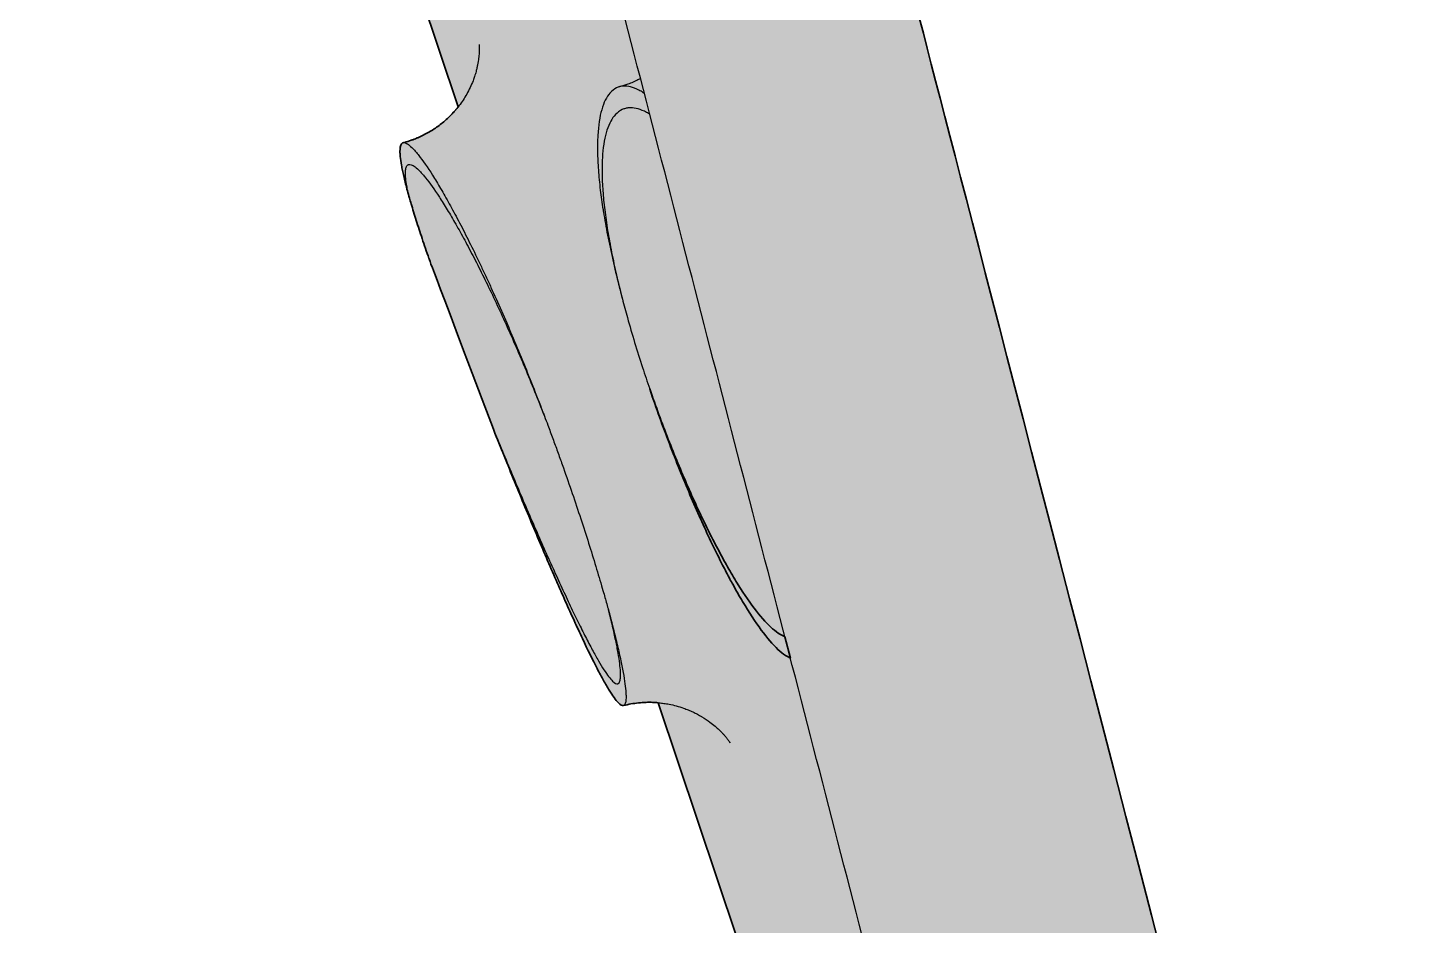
# Model space of a CAD drawing. Header units: millimetres. Extents: x 0 to 1874, y -1076 to 718.
# Drawn here: x 1072.6 to 1165.7, y 608.1 to 667.9 of the extents above; entities that cross this region are included whole.
import ezdxf

# ---------------------------------------------------------------- set-up
doc = ezdxf.new("R2010")
doc.units = ezdxf.units.MM
doc.layers.add('Blocks', color=7, linetype='Continuous')
doc.layers.add('Blocks$Fill', color=7, linetype='Continuous', true_color=0xffffff)
doc.layers.add('Blocks$Inner', color=7, linetype='Continuous', lineweight=25, true_color=0x007f00)
doc.layers.add('Blocks$Outline', color=7, linetype='Continuous', lineweight=35, true_color=0xff3f3f)

# ---------------------------------------------------------------- blocks, each defined once
blk = doc.blocks.new('Balcony Lounge Chair Side')
at = {"layer": 'Blocks$Fill'}
h = blk.add_hatch(color=256, dxfattribs=at)
h.paths.add_polyline_path([(736.624, 9.219), (736.63, 9.219), (736.907, 6.759), (736.947, 6.241), (736.971, 5.758), (736.977, 5.529), (736.977, 5.309), (736.973, 5.096), (736.963, 4.892), (736.947, 4.695), (736.937, 4.599), (736.926, 4.505), (736.913, 4.413), (736.898, 4.323), (736.882, 4.234), (736.864, 4.147), (736.845, 4.062), (736.824, 3.978), (736.801, 3.897), (736.776, 3.816), (736.75, 3.738), (736.721, 3.661), (736.691, 3.585), (736.659, 3.511), (736.625, 3.439), (736.589, 3.368), (736.551, 3.298), (736.511, 3.23), (736.469, 3.163), (736.425, 3.098), (736.378, 3.034), (736.33, 2.971), (736.279, 2.909), (736.226, 2.849), (736.171, 2.79), (736.113, 2.732), (736.053, 2.676), (735.991, 2.62), (735.927, 2.566), (735.86, 2.513), (735.79, 2.46), (735.718, 2.409), (735.644, 2.359), (735.567, 2.31), (735.488, 2.262), (735.407, 2.215), (735.323, 2.169), (735.237, 2.124), (735.15, 2.08), (735.06, 2.037), (734.873, 1.953), (734.679, 1.873), (734.477, 1.796), (734.268, 1.723), (734.051, 1.652), (733.828, 1.585), (733.598, 1.52), (733.12, 1.399), (732.62, 1.288), (732.101, 1.185), (731.564, 1.089), (730.447, 0.917), (728.117, 0.615), (725.782, 0.343), (724.658, 0.24), (724.113, 0.202), (723.584, 0.176), (723.072, 0.163), (722.579, 0.165), (722.341, 0.172), (722.108, 0.183), (721.881, 0.199), (721.66, 0.22), (721.445, 0.245), (721.237, 0.276), (721.036, 0.312), (720.938, 0.332), (720.842, 0.353), (720.748, 0.376), (720.656, 0.401), (720.566, 0.427), (720.478, 0.454), (720.391, 0.483), (720.307, 0.513), (720.225, 0.546), (720.145, 0.579), (720.067, 0.615), (719.991, 0.652), (719.917, 0.69), (719.845, 0.731), (719.775, 0.773), (719.708, 0.817), (719.642, 0.862), (719.577, 0.91), (719.515, 0.959), (719.455, 1.01), (719.396, 1.063), (719.339, 1.117), (719.284, 1.174), (719.23, 1.232), (719.178, 1.292), (719.127, 1.354), (719.078, 1.418), (719.03, 1.484), (718.984, 1.552), (718.94, 1.622), (718.896, 1.694), (718.854, 1.768), (718.813, 1.844), (718.774, 1.922), (718.735, 2.001), (718.698, 2.084), (718.662, 2.168), (718.627, 2.254), (718.593, 2.342), (718.561, 2.433), (718.498, 2.62), (718.439, 2.816), (718.383, 3.021), (718.33, 3.235), (718.279, 3.458), (718.186, 3.933), (718.099, 4.445), (717.772, 6.899), (717.778, 6.9), (673.067, 370.332), (637.991, 367.255), (211.396, 329.831), (209.017, 329.623), (209.017, 329.623), (209.891, 319.667), (191.629, 318.065), (189.969, 317.919), (189.969, 317.919), (189.095, 327.875), (182.484, 327.295), (182.114, 322.857), (181.618, 318.427), (181.003, 314.013), (180.28, 309.625), (179.461, 305.267), (176.629, 292.347), (110.637, 6.241), (110.558, 6.239), (109.978, 3.832), (109.838, 3.331), (109.696, 2.869), (109.622, 2.653), (109.547, 2.445), (109.47, 2.247), (109.391, 2.058), (109.309, 1.878), (109.267, 1.792), (109.224, 1.708), (109.18, 1.626), (109.136, 1.546), (109.09, 1.468), (109.044, 1.392), (108.997, 1.319), (108.948, 1.248), (108.899, 1.179), (108.848, 1.112), (108.796, 1.047), (108.743, 0.984), (108.689, 0.924), (108.634, 0.865), (108.577, 0.809), (108.519, 0.754), (108.459, 0.702), (108.398, 0.651), (108.336, 0.603), (108.272, 0.557), (108.206, 0.512), (108.139, 0.47), (108.071, 0.429), (108, 0.391), (107.928, 0.354), (107.854, 0.32), (107.779, 0.287), (107.701, 0.256), (107.622, 0.227), (107.541, 0.2), (107.458, 0.175), (107.373, 0.151), (107.286, 0.13), (107.197, 0.11), (107.106, 0.092), (107.014, 0.076), (106.919, 0.061), (106.823, 0.048), (106.726, 0.037), (106.626, 0.027), (106.423, 0.012), (106.213, 0.003), (105.997, 0), (105.831, 0.001), (105.662, 0.006), (105.314, 0.023), (104.956, 0.052), (104.586, 0.091), (104.206, 0.139), (103.818, 0.196), (103.017, 0.332), (101.343, 0.674), (97.329, 1.608), (96.237, 1.896), (95.713, 2.047), (95.207, 2.203), (94.721, 2.366), (94.259, 2.536), (94.037, 2.625), (93.822, 2.715), (93.614, 2.807), (93.413, 2.902), (93.22, 3), (93.035, 3.1), (92.859, 3.202), (92.774, 3.255), (92.691, 3.308), (92.61, 3.361), (92.532, 3.416), (92.456, 3.471), (92.383, 3.527), (92.311, 3.584), (92.243, 3.641), (92.176, 3.699), (92.113, 3.759), (92.051, 3.818), (91.993, 3.879), (91.937, 3.941), (91.883, 4.003), (91.832, 4.067), (91.783, 4.131), (91.737, 4.197), (91.693, 4.263), (91.651, 4.331), (91.612, 4.399), (91.574, 4.469), (91.54, 4.54), (91.507, 4.612), (91.476, 4.685), (91.448, 4.759), (91.422, 4.835), (91.397, 4.912), (91.375, 4.99), (91.355, 5.07), (91.337, 5.151), (91.321, 5.233), (91.306, 5.317), (91.294, 5.402), (91.284, 5.489), (91.275, 5.577), (91.268, 5.667), (91.263, 5.758), (91.26, 5.851), (91.258, 5.946), (91.258, 6.042), (91.263, 6.24), (91.275, 6.444), (91.292, 6.656), (91.316, 6.875), (91.345, 7.102), (91.419, 7.58), (91.512, 8.091), (92.045, 10.509), (158.115, 296.617), (160.724, 308.458), (161.784, 314.166), (162.238, 316.995), (162.64, 319.815), (162.985, 322.627), (163.273, 325.433), (163.503, 328.232), (163.674, 331.023), (163.786, 333.804), (163.839, 336.572), (163.835, 339.324), (163.773, 342.055), (163.657, 344.763), (163.487, 347.442), (163.267, 350.091), (162.999, 352.705), (162.629, 355.71), (162.201, 358.663), (161.502, 362.795), (160.542, 367.632), (159.471, 372.379), (157.074, 381.92), (127.1, 497.802), (121.661, 514.021), (121.485, 513.978), (121.484, 513.977), (121.483, 513.977), (121.482, 513.977), (121.481, 513.977), (121.48, 513.977), (121.479, 513.977), (121.478, 513.977), (121.477, 513.977), (121.476, 513.977), (121.475, 513.977), (121.474, 513.977), (121.473, 513.977), (121.472, 513.977), (121.47, 513.977), (121.469, 513.977), (121.468, 513.978), (121.467, 513.978), (121.466, 513.978), (121.464, 513.978), (121.463, 513.979), (121.462, 513.979), (121.461, 513.98), (121.46, 513.98), (121.458, 513.981), (121.457, 513.981), (121.456, 513.982), (121.453, 513.983), (121.45, 513.984), (121.448, 513.986), (121.445, 513.987), (121.442, 513.989), (121.439, 513.991), (121.436, 513.993), (121.433, 513.995), (121.43, 513.997), (121.427, 513.999), (121.424, 514.002), (121.418, 514.007), (121.411, 514.013), (121.405, 514.019), (121.398, 514.026), (121.39, 514.034), (121.382, 514.043), (121.373, 514.053), (121.365, 514.063), (121.347, 514.085), (121.328, 514.11), (121.308, 514.138), (121.287, 514.167), (121.243, 514.235), (121.195, 514.312), (121.143, 514.398), (121.03, 514.601), (120.903, 514.841), (120.762, 515.12), (120.437, 515.792), (119.161, 518.638), (113.429, 532.552), (109.361, 542.79), (108.104, 546.251), (107.788, 547.195), (107.534, 548.01), (107.34, 548.695), (107.292, 548.882), (106.906, 550.383), (106.849, 550.64), (106.824, 550.767), (106.803, 550.883), (106.786, 550.99), (106.774, 551.087), (106.769, 551.135), (106.766, 551.181), (106.763, 551.225), (106.763, 551.264), (106.763, 551.283), (106.763, 551.302), (106.764, 551.319), (106.765, 551.336), (106.766, 551.352), (106.768, 551.368), (106.77, 551.382), (106.772, 551.396), (106.774, 551.406), (106.777, 551.416), (106.778, 551.421), (106.779, 551.426), (106.781, 551.431), (106.782, 551.435), (106.784, 551.439), (106.785, 551.444), (106.787, 551.448), (106.788, 551.452), (106.79, 551.455), (106.792, 551.459), (106.794, 551.463), (106.796, 551.466), (106.798, 551.469), (106.799, 551.472), (106.802, 551.475), (106.804, 551.478), (106.805, 551.48), (106.806, 551.481), (106.807, 551.482), (106.808, 551.484), (106.809, 551.485), (106.81, 551.486), (106.811, 551.487), (106.813, 551.489), (106.814, 551.49), (106.815, 551.491), (106.816, 551.492), (106.818, 551.493), (106.819, 551.494), (106.82, 551.495), (106.821, 551.496), (106.823, 551.497), (106.824, 551.498), (106.826, 551.499), (106.827, 551.5), (106.828, 551.5), (106.83, 551.501), (106.831, 551.502), (106.833, 551.503), (106.834, 551.503), (106.835, 551.504), (106.837, 551.505), (106.838, 551.505), (106.839, 551.505), (106.84, 551.506), (106.842, 551.506), (106.843, 551.507), (106.844, 551.507), (106.85, 551.508), (106.989, 551.546), (107.127, 551.586), (107.263, 551.629), (107.399, 551.675), (107.534, 551.724), (107.668, 551.776), (107.801, 551.83), (107.933, 551.887), (108.045, 551.939), (108.158, 551.992), (108.269, 552.048), (108.379, 552.105), (108.487, 552.164), (108.595, 552.226), (108.702, 552.289), (108.808, 552.354), (85.136, 622.949), (84.993, 622.96), (84.849, 622.968), (84.679, 622.973), (84.509, 622.974), (84.339, 622.971), (84.212, 622.965), (84.084, 622.958), (83.957, 622.948), (83.83, 622.936), (83.704, 622.921), (83.578, 622.905), (83.453, 622.886), (83.328, 622.864), (83.204, 622.841), (83.08, 622.815), (82.956, 622.787), (82.833, 622.756), (82.825, 622.754), (82.821, 622.753), (82.817, 622.752), (82.813, 622.752), (82.809, 622.751), (82.805, 622.75), (82.8, 622.75), (82.796, 622.75), (82.792, 622.75), (82.787, 622.75), (82.783, 622.75), (82.778, 622.75), (82.774, 622.751), (82.769, 622.751), (82.764, 622.752), (82.76, 622.753), (82.755, 622.754), (82.75, 622.755), (82.745, 622.756), (82.741, 622.758), (82.736, 622.759), (82.731, 622.761), (82.726, 622.762), (82.721, 622.764), (82.716, 622.766), (82.711, 622.768), (82.705, 622.771), (82.695, 622.776), (82.684, 622.781), (82.673, 622.787), (82.662, 622.793), (82.651, 622.8), (82.64, 622.808), (82.628, 622.816), (82.617, 622.824), (82.605, 622.833), (82.593, 622.843), (82.58, 622.853), (82.555, 622.874), (82.53, 622.898), (82.503, 622.924), (82.476, 622.951), (82.445, 622.985), (82.413, 623.021), (82.38, 623.059), (82.346, 623.1), (82.277, 623.189), (82.204, 623.288), (82.127, 623.396), (82.048, 623.515), (81.879, 623.78), (81.698, 624.084), (81.503, 624.427), (81.075, 625.227), (80.605, 626.161), (79.539, 628.416), (77.025, 634.176), (74.159, 641.171), (69.861, 652.547), (69.409, 653.877), (68.676, 656.194), (68.397, 657.183), (68.28, 657.633), (68.18, 658.049), (68.097, 658.429), (68.031, 658.775), (68.004, 658.935), (67.981, 659.087), (67.962, 659.229), (67.948, 659.363), (67.938, 659.488), (67.932, 659.605), (67.93, 659.66), (67.93, 659.712), (67.931, 659.763), (67.933, 659.811), (67.936, 659.859), (67.939, 659.891), (67.942, 659.922), (67.947, 659.952), (67.951, 659.98), (67.955, 659.998), (67.959, 660.016), (67.963, 660.033), (67.967, 660.05), (67.971, 660.066), (67.976, 660.082), (67.981, 660.097), (67.987, 660.111), (67.992, 660.124), (67.998, 660.138), (68.001, 660.144), (68.004, 660.15), (68.007, 660.156), (68.011, 660.162), (68.014, 660.168), (68.017, 660.173), (68.021, 660.179), (68.024, 660.184), (68.028, 660.189), (68.031, 660.194), (68.035, 660.199), (68.039, 660.204), (68.043, 660.209), (68.047, 660.213), (68.051, 660.217), (68.055, 660.222), (68.059, 660.226), (68.063, 660.23), (68.067, 660.233), (68.072, 660.237), (68.076, 660.24), (68.08, 660.244), (68.085, 660.247), (68.089, 660.25), (68.094, 660.253), (68.099, 660.255), (68.104, 660.258), (68.108, 660.26), (68.112, 660.262), (68.116, 660.264), (68.121, 660.266), (68.125, 660.267), (68.129, 660.269), (68.133, 660.27), (68.137, 660.271), (68.142, 660.272), (68.159, 660.277), (68.34, 660.327), (68.456, 660.362), (68.571, 660.399), (68.685, 660.437), (68.876, 660.507), (69.04, 660.572), (69.214, 660.647), (69.343, 660.706), (69.472, 660.768), (69.599, 660.833), (69.724, 660.9), (69.848, 660.97), (69.97, 661.042), (70.091, 661.116), (70.21, 661.193), (70.374, 661.305), (70.535, 661.422), (70.692, 661.543), (70.845, 661.669), (71.012, 661.814), (71.173, 661.964), (71.33, 662.119), (71.481, 662.279), (71.625, 662.441), (71.741, 662.58), (71.816, 662.674), (55.686, 710.78), (43.503, 707.628), (43.472, 707.749), (43.159, 708.959), (43.128, 709.08), (43.128, 709.08), (43.128, 709.08), (43.128, 709.08), (67.493, 715.382), (68.213, 715.568), (68.84, 715.731), (76.597, 717.736), (77.84, 718.057), (77.941, 718.083), (78.246, 718.156), (78.45, 718.2), (78.655, 718.241), (78.861, 718.277), (79.066, 718.31), (79.273, 718.339), (79.479, 718.364), (79.685, 718.385), (79.892, 718.403), (80.099, 718.417), (80.306, 718.427), (80.513, 718.434), (80.719, 718.436), (80.926, 718.436), (81.132, 718.431), (81.339, 718.423), (81.545, 718.411), (81.75, 718.395), (81.955, 718.376), (82.16, 718.353), (82.364, 718.326), (82.567, 718.296), (82.77, 718.262), (82.972, 718.225), (83.173, 718.183), (83.373, 718.139), (83.572, 718.091), (83.77, 718.039), (83.967, 717.984), (84.163, 717.925), (84.357, 717.863), (84.551, 717.798), (84.743, 717.729), (84.933, 717.657), (85.123, 717.582), (85.31, 717.503), (85.497, 717.421), (85.681, 717.336), (85.864, 717.248), (86.046, 717.156), (86.226, 717.061), (86.404, 716.963), (86.58, 716.862), (86.754, 716.758), (86.927, 716.651), (87.097, 716.541), (87.265, 716.428), (87.431, 716.312), (87.595, 716.194), (87.757, 716.072), (87.916, 715.948), (88.074, 715.821), (88.228, 715.691), (88.381, 715.559), (88.679, 715.287), (88.967, 715.005), (89.107, 714.86), (89.244, 714.713), (89.379, 714.563), (89.512, 714.411), (89.641, 714.257), (89.768, 714.1), (89.892, 713.942), (90.014, 713.781), (90.132, 713.618), (90.248, 713.453), (90.36, 713.287), (90.47, 713.118), (90.576, 712.947), (90.68, 712.775), (90.877, 712.426), (91.063, 712.07), (91.235, 711.708), (91.395, 711.34), (91.543, 710.967), (91.677, 710.589), (91.74, 710.395), (91.829, 710.096), (91.856, 709.999), (91.867, 709.951), (91.878, 709.905), (91.887, 709.859), (91.895, 709.815), (95.653, 695.283), (133.664, 548.375), (152.317, 550.011), (182.423, 552.654), (182.163, 555.637), (182.163, 555.638), (182.163, 555.638), (182.162, 555.639), (182.162, 555.639), (182.162, 555.64), (182.162, 555.64), (182.162, 555.64), (182.162, 555.64), (182.162, 555.64), (182.162, 555.641), (300.169, 566.007), (306.402, 566.554), (331.334, 568.739), (406.129, 575.294), (480.924, 581.85), (481.969, 581.926), (483.139, 581.976), (483.809, 581.987), (484.479, 581.986), (485.148, 581.972), (485.818, 581.946), (486.486, 581.908), (487.154, 581.857), (487.821, 581.793), (488.486, 581.718), (489.731, 581.543), (490.969, 581.324), (492.199, 581.063), (493.419, 580.759), (494.083, 580.574), (494.927, 580.319), (495.765, 580.044), (496.595, 579.749), (497.418, 579.433), (498.246, 579.092), (499.064, 578.73), (499.874, 578.349), (500.673, 577.947), (501.471, 577.522), (502.257, 577.076), (503.033, 576.611), (503.796, 576.127), (504.551, 575.621), (505.292, 575.096), (506.021, 574.552), (506.735, 573.991), (507.435, 573.411), (508.12, 572.815), (508.79, 572.201), (509.444, 571.57), (510.079, 570.926), (510.697, 570.267), (511.299, 569.592), (511.884, 568.902), (512.441, 568.21), (512.982, 567.504), (513.504, 566.786), (514.008, 566.055), (514.495, 565.312), (514.963, 564.557), (515.412, 563.791), (515.842, 563.013), (516.237, 562.255), (516.615, 561.488), (516.974, 560.713), (517.314, 559.929), (517.635, 559.138), (517.938, 558.339), (518.221, 557.533), (518.486, 556.72), (518.718, 555.947), (518.931, 555.175), (519.125, 554.406), (519.301, 553.64), (519.46, 552.87), (519.603, 552.087), (519.731, 551.275), (519.847, 550.41), (519.848, 550.409), (519.848, 550.408), (519.848, 550.407), (519.848, 550.406), (519.848, 550.405), (519.848, 550.404), (519.848, 550.403), (519.848, 550.402), (519.848, 550.402), (519.847, 550.401), (519.847, 550.4), (519.847, 550.399), (519.847, 550.398), (519.847, 550.397), (519.846, 550.396), (519.846, 550.395), (519.846, 550.394), (519.846, 550.393), (519.845, 550.392), (519.845, 550.391), (519.845, 550.39), (519.844, 550.39), (519.844, 550.389), (519.843, 550.388), (519.843, 550.387), (519.842, 550.386), (519.842, 550.385), (519.841, 550.384), (519.841, 550.383), (519.84, 550.383), (519.839, 550.382), (519.839, 550.381), (519.838, 550.38), (519.837, 550.379), (519.837, 550.378), (519.836, 550.377), (519.835, 550.377), (519.833, 550.375), (519.832, 550.373), (519.83, 550.372), (519.828, 550.37), (519.826, 550.368), (519.824, 550.367), (519.822, 550.365), (519.819, 550.364), (519.817, 550.362), (519.814, 550.361), (519.812, 550.359), (519.809, 550.358), (519.806, 550.356), (519.803, 550.355), (519.8, 550.353), (519.794, 550.35), (519.788, 550.348), (519.781, 550.345), (519.773, 550.343), (519.765, 550.34), (519.757, 550.338), (519.749, 550.336), (519.74, 550.334), (519.73, 550.332), (519.71, 550.328), (519.689, 550.324), (519.666, 550.322), (519.633, 550.318), (516.874, 550.007), (544.383, 394.721), (546.065, 385.212), (547.271, 378.37), (680.059, 390.019), (680.316, 390.038), (680.577, 390.049), (680.842, 390.053), (681.109, 390.05), (681.38, 390.04), (681.653, 390.023), (681.927, 389.999), (682.204, 389.969), (682.481, 389.932), (682.76, 389.888), (683.039, 389.838), (683.318, 389.782), (683.596, 389.719), (683.875, 389.651), (684.152, 389.576), (684.428, 389.496), (684.702, 389.41), (684.973, 389.318), (685.243, 389.221), (685.509, 389.119), (685.772, 389.011), (686.032, 388.898), (686.287, 388.78), (686.539, 388.657), (686.785, 388.529), (687.026, 388.396), (687.262, 388.259), (687.492, 388.117), (687.715, 387.971), (687.932, 387.82), (688.142, 387.666), (688.345, 387.507), (688.543, 387.343), (688.735, 387.176), (688.923, 387.006), (689.108, 386.831), (689.288, 386.652), (689.464, 386.47), (689.637, 386.284), (689.805, 386.094), (689.969, 385.9), (690.128, 385.703), (690.283, 385.502), (690.434, 385.298), (690.581, 385.091), (690.722, 384.88), (690.86, 384.667), (690.992, 384.45), (691.12, 384.23), (691.242, 384.007), (691.36, 383.782), (691.472, 383.554), (691.58, 383.324), (691.682, 383.092), (691.779, 382.857), (691.871, 382.621), (691.958, 382.383), (692.04, 382.142), (692.116, 381.9), (692.187, 381.657), (692.252, 381.412), (692.312, 381.165), (692.367, 380.917), (692.416, 380.668), (692.46, 380.418), (692.515, 380.041), (692.531, 379.916), (692.585, 379.474), (692.904, 376.877), (694.093, 367.213), (692.605, 367.03)], flags=0)
h.paths.add_polyline_path([(537.27, 377.504), (534.537, 392.976), (506.712, 550.04), (506.617, 550.543), (506.511, 551.044), (506.393, 551.543), (506.265, 552.039), (506.125, 552.532), (505.974, 553.021), (505.812, 553.507), (505.64, 553.99), (505.456, 554.468), (505.262, 554.943), (505.057, 555.413), (504.842, 555.878), (504.617, 556.339), (504.381, 556.794), (504.135, 557.244), (503.879, 557.688), (503.592, 558.159), (503.295, 558.623), (502.986, 559.079), (502.666, 559.528), (502.336, 559.97), (501.995, 560.403), (501.644, 560.828), (501.283, 561.245), (500.911, 561.653), (500.531, 562.052), (500.14, 562.442), (499.741, 562.822), (499.332, 563.193), (498.915, 563.554), (498.489, 563.905), (498.054, 564.246), (497.611, 564.575), (497.161, 564.895), (496.702, 565.203), (496.237, 565.5), (495.764, 565.786), (495.285, 566.061), (494.799, 566.324), (494.307, 566.575), (493.809, 566.815), (493.306, 567.043), (492.797, 567.259), (492.283, 567.463), (491.764, 567.654), (491.241, 567.833), (490.714, 567.999), (490.183, 568.153), (489.685, 568.284), (489.184, 568.404), (488.681, 568.514), (488.175, 568.611), (487.668, 568.698), (487.158, 568.773), (486.648, 568.837), (486.135, 568.889), (485.622, 568.93), (485.11, 568.96), (484.598, 568.978), (484.087, 568.985), (483.576, 568.981), (483.064, 568.965), (482.547, 568.937), (482.022, 568.896), (153.191, 540.05), (143.056, 539.16), (136.203, 538.559), (178.268, 375.504), (179.566, 369.503), (180.162, 366.4), (180.713, 363.225), (180.748, 363.011), (181.355, 359.003), (181.873, 354.891), (182.29, 350.683), (182.596, 346.39)], flags=0)
blk.add_hatch(color=256, dxfattribs=at).paths.add_polyline_path([(93.963, 625.911), (93.923, 625.929), (93.882, 625.95), (93.84, 625.971), (93.799, 625.994), (93.757, 626.018), (93.715, 626.044), (93.672, 626.071), (93.629, 626.099), (93.569, 626.14), (93.508, 626.184), (93.447, 626.231), (93.385, 626.28), (93.322, 626.332), (93.259, 626.386), (93.131, 626.502), (93, 626.628), (92.867, 626.764), (92.732, 626.91), (92.594, 627.066), (92.453, 627.232), (92.31, 627.408), (92.017, 627.791), (91.715, 628.213), (91.407, 628.669), (91.093, 629.161), (90.774, 629.686), (90.448, 630.245), (89.928, 631.186), (89.436, 632.126), (88.745, 633.522), (88.051, 635.014), (87.352, 636.603), (86.655, 638.278), (85.976, 640.001), (85.316, 641.768), (84.579, 643.866), (85.274, 641.929), (85.899, 640.298), (86.544, 638.709), (87.207, 637.164), (87.874, 635.699), (88.538, 634.325), (89.199, 633.039), (89.854, 631.854), (90.173, 631.309), (90.487, 630.796), (90.795, 630.313), (91.099, 629.862), (91.397, 629.443), (91.69, 629.056), (91.833, 628.876), (91.975, 628.705), (92.114, 628.544), (92.25, 628.392), (92.385, 628.25), (92.517, 628.117), (92.647, 627.993), (92.775, 627.878), (92.9, 627.773), (92.962, 627.723), (93.024, 627.676), (93.084, 627.632), (93.145, 627.59), (93.205, 627.55), (93.264, 627.512), (93.306, 627.487), (93.348, 627.463), (93.389, 627.44), (93.431, 627.418), (93.472, 627.397), (93.512, 627.378), (93.552, 627.36), (93.592, 627.343)], flags=0)
at = {"layer": 'Blocks$Inner'}
for points in [[(71.816, 662.674), (55.686, 710.78)], [(108.808, 552.354), (85.136, 622.949)]]:
    blk.add_lwpolyline(points, dxfattribs=at)
for points, degree in [([(122.861, 514.19), (96.924, 614.463), (70.987, 714.737)], 2), ([(72.901, 664.689), (72.87, 664.597), (72.837, 664.503), (72.8, 664.408)], 3), ([(82.365, 663.927), (82.205, 663.85), (82.058, 663.735), (81.927, 663.584)], 3), ([(82.592, 664.01), (82.59, 664.01), (82.588, 664.009), (82.586, 664.009)], 3), ([(82.74, 662.477), (82.58, 662.402), (82.432, 662.293), (82.298, 662.15)], 3), ([(82.962, 662.556), (82.886, 662.537), (82.812, 662.51), (82.74, 662.477)], 3), ([(68.142, 660.272), (68.13, 660.27), (68.12, 660.266), (68.108, 660.26)], 3), ([(68.108, 660.26), (68.119, 660.265), (68.13, 660.269), (68.142, 660.272)], 3), ([(68.224, 660.294), (68.196, 660.287), (68.169, 660.28), (68.142, 660.272)], 3), ([(68.485, 658.809), (68.495, 658.813), (68.506, 658.817), (68.517, 658.82)], 3), ([(82.629, 650.35), (82.693, 650.105), (82.756, 649.859)], 2), ([(81.821, 629.17), (81.958, 628.639), (82.096, 628.108)], 2), ([(82.45, 624.206), (82.46, 624.209), (82.47, 624.213), (82.48, 624.218)], 3), ([(82.855, 622.766), (82.846, 622.761), (82.836, 622.757), (82.825, 622.754)], 3)]:
    blk.add_open_spline(points, degree=degree, dxfattribs=at)
for points, knots in [([(91.895, 709.815), (93.148, 704.97), (94.401, 700.127), (96.906, 690.439), (98.159, 685.596), (101.916, 671.067), (104.421, 661.382), (133.664, 548.375)], [1, 1, 1, 1, 1.015, 1.015, 1.03000001, 1.03000001, 1.06000001, 1.06000001, 1.06000001, 1.06000001]), ([(73.213, 666.588), (73.214, 666.51), (73.214, 666.488), (73.213, 666.448), (73.213, 666.43), (73.212, 666.386), (73.211, 666.358), (73.209, 666.309), (73.208, 666.289), (73.204, 666.213), (73.2, 666.154), (73.192, 666.068), (73.19, 666.045), (73.185, 665.998), (73.183, 665.973), (73.177, 665.922), (73.174, 665.895), (73.17, 665.868)], [70.586285, 70.586285, 70.586285, 70.586285, 70.790846, 70.790846, 70.93953, 70.93953, 71.155764, 71.155764, 71.303945, 71.303945, 71.683712, 71.683712, 71.814834, 71.814834, 71.948922, 71.948922, 72.08653, 72.08653, 72.08653, 72.08653]), ([(73.201, 666.821), (73.205, 666.775), (73.207, 666.752), (73.21, 666.705), (73.211, 666.684), (73.212, 666.639), (73.213, 666.615), (73.213, 666.588)], [69.9519235, 69.9519235, 69.9519235, 69.9519235, 70.3641944, 70.3641944, 70.4826987, 70.4826987, 70.5862855, 70.5862855, 70.5862855, 70.5862855]), ([(73.17, 665.868), (73.164, 665.815), (73.156, 665.762), (73.142, 665.669), (73.136, 665.63), (73.117, 665.522), (73.103, 665.453), (73.08, 665.343), (73.072, 665.305), (73.054, 665.227), (73.044, 665.187), (73.023, 665.104), (73.012, 665.061), (72.986, 664.966), (72.971, 664.914), (72.938, 664.804), (72.92, 664.747), (72.901, 664.689)], [72.08653, 72.08653, 72.08653, 72.08653, 72.346915, 72.346915, 72.52939, 72.52939, 72.843117, 72.843117, 73.006852, 73.006852, 73.176082, 73.176082, 73.351684, 73.351684, 73.560492, 73.560492, 73.784179, 73.784179, 73.784179, 73.784179]), ([(83.986, 664.562), (83.922, 664.527), (83.857, 664.493), (83.746, 664.438), (83.699, 664.415), (83.592, 664.365), (83.53, 664.337), (83.356, 664.262), (83.241, 664.217), (83.123, 664.174), (82.948, 664.111), (82.77, 664.056), (82.592, 664.01)], [4.172469, 4.172469, 4.172469, 4.172469, 4.458663, 4.458663, 4.658525, 4.658525, 4.919743, 4.919743, 5.391903, 5.391903, 5.391903, 6.103849, 6.103849, 6.103849, 6.103849]), ([(72.8, 664.408), (72.742, 664.255), (72.676, 664.102), (72.535, 663.803), (72.46, 663.658), (72.227, 663.247), (72.055, 662.986), (71.862, 662.734)], [74.141258, 74.141258, 74.141258, 74.141258, 74.716991, 74.716991, 75.266132, 75.266132, 76.285103, 76.285103, 76.285103, 76.285103]), ([(82.586, 664.009), (82.585, 664.008), (82.583, 664.008), (82.507, 663.988), (82.435, 663.961), (82.365, 663.927)], [0.98403719, 0.98403719, 0.98403719, 0.98403719, 0.984375, 0.984375, 1, 1, 1, 1]), ([(84.225, 663.557), (84.2, 663.575), (84.174, 663.592), (84.05, 663.672), (83.951, 663.729), (83.665, 663.879), (83.482, 663.951), (83.134, 664.04), (82.968, 664.056), (82.734, 664.04), (82.659, 664.027), (82.586, 664.009)], [0.88659489, 0.88659489, 0.88659489, 0.88659489, 0.890625, 0.890625, 0.90625, 0.90625, 0.9375, 0.9375, 0.96875, 0.96875, 0.98403719, 0.98403719, 0.98403719, 0.98403719]), ([(71.862, 662.734), (71.798, 662.65), (71.732, 662.568), (71.651, 662.472), (71.638, 662.457), (71.578, 662.387), (71.53, 662.332), (71.481, 662.279)], [76.2851035, 76.2851035, 76.2851035, 76.2851035, 76.6230636, 76.6230636, 76.6864213, 76.6864213, 76.9160752, 76.9160752, 76.9160752, 76.9160752]), ([(81.927, 663.584), (81.813, 663.453), (81.71, 663.295), (81.526, 662.924), (81.446, 662.712), (81.242, 662.001), (81.155, 661.429), (81.098, 660.418), (81.091, 660.053), (81.104, 659.283), (81.123, 658.878), (81.186, 658.028), (81.229, 657.584), (81.336, 656.702), (81.397, 656.269), (81.467, 655.819)], [2, 2, 2, 2, 2.03125, 2.03125, 2.0625, 2.0625, 2.125, 2.125, 2.15625, 2.15625, 2.1875, 2.1875, 2.21875, 2.21875, 2.2468079, 2.2468079, 2.2468079, 2.2468079]), ([(71.481, 662.279), (71.283, 662.063), (71.071, 661.859), (70.643, 661.499), (70.431, 661.34), (70.21, 661.193)], [76.916075, 76.916075, 76.916075, 76.916075, 77.843505, 77.843505, 78.672582, 78.672582, 78.672582, 78.672582]), ([(82.298, 662.15), (82.182, 662.026), (82.076, 661.878), (81.887, 661.529), (81.803, 661.33), (81.587, 660.666), (81.49, 660.132), (81.415, 659.191), (81.402, 658.852), (81.4, 658.136), (81.412, 657.76), (81.459, 656.971), (81.495, 656.559), (81.59, 655.697), (81.649, 655.247), (81.792, 654.312), (81.876, 653.828), (82.063, 652.844), (82.167, 652.341), (82.396, 651.313), (82.521, 650.788), (82.689, 650.122), (82.722, 649.991), (82.756, 649.859)], [1, 1, 1, 1, 1.03125, 1.03125, 1.0625, 1.0625, 1.125, 1.125, 1.15625, 1.15625, 1.1875, 1.1875, 1.21875, 1.21875, 1.25, 1.25, 1.28125, 1.28125, 1.3125, 1.3125, 1.34375, 1.34375, 1.3513481, 1.3513481, 1.3513481, 1.3513481]), ([(84.61, 662.151), (84.576, 662.172), (84.543, 662.193), (84.412, 662.27), (84.315, 662.322), (84.034, 662.455), (83.852, 662.519), (83.507, 662.595), (83.343, 662.608), (83.109, 662.588), (83.034, 662.575), (82.962, 662.556)], [-0.11470201, -0.11470201, -0.11470201, -0.11470201, -0.109375, -0.109375, -0.09375, -0.09375, -0.0625, -0.0625, -0.03125, -0.03125, -0.01596624, -0.01596624, -0.01596624, -0.01596624]), ([(70.21, 661.193), (69.895, 660.985), (69.561, 660.802), (69.156, 660.621), (69.098, 660.596), (68.985, 660.55), (68.931, 660.528), (68.813, 660.483), (68.749, 660.46), (68.533, 660.384), (68.379, 660.337), (68.224, 660.294)], [78.672582, 78.672582, 78.672582, 78.672582, 79.856569, 79.856569, 80.053444, 80.053444, 80.236308, 80.236308, 80.447, 80.447, 80.948632, 80.948632, 80.948632, 80.948632]), ([(74.159, 641.171), (69.877, 652.502), (69.868, 652.529), (69.78, 652.782), (69.702, 653.009), (69.553, 653.447), (69.479, 653.667), (69.339, 654.088), (69.27, 654.297), (69.139, 654.7), (69.075, 654.898), (68.892, 655.477), (68.779, 655.845), (68.625, 656.368), (68.576, 656.537), (68.483, 656.867), (68.439, 657.027), (68.314, 657.495), (68.242, 657.783), (68.15, 658.182), (68.122, 658.308), (68.072, 658.55), (68.05, 658.666), (67.992, 658.994), (67.964, 659.191), (67.94, 659.449), (67.934, 659.53), (67.929, 659.679), (67.93, 659.749), (67.936, 659.873), (67.942, 659.93), (67.96, 660.03), (67.972, 660.074), (68.016, 660.185), (68.056, 660.235), (68.108, 660.26)], [99.1643041, 99.1643041, 99.1643041, 99.1643041, 99.1661176, 99.1661176, 99.1817426, 99.1817426, 99.1973676, 99.1973676, 99.2129926, 99.2129926, 99.2286176, 99.2286176, 99.2598676, 99.2598676, 99.2754926, 99.2754926, 99.2911176, 99.2911176, 99.3223676, 99.3223676, 99.3379926, 99.3379926, 99.3536176, 99.3536176, 99.3848676, 99.3848676, 99.4004926, 99.4004926, 99.4161176, 99.4161176, 99.4317426, 99.4317426, 99.4473676, 99.4473676, 99.4786176, 99.4786176, 99.4786176, 99.4786176]), ([(68.108, 660.26), (68.085, 660.249), (68.063, 660.232), (68.024, 660.187), (68.007, 660.159), (67.978, 660.092), (67.966, 660.053), (67.948, 659.964), (67.94, 659.914), (67.936, 659.859)], [81.043151, 81.043151, 81.043151, 81.043151, 81.29127, 81.29127, 81.541897, 81.541897, 81.792524, 81.792524, 82.043151, 82.043151, 82.043151, 82.043151]), ([(68.142, 660.272), (68.188, 660.285), (68.243, 660.279), (68.38, 660.229), (68.468, 660.175), (68.665, 660.014), (68.776, 659.906), (68.957, 659.705), (69.02, 659.631), (69.151, 659.471), (69.218, 659.386), (69.567, 658.926), (69.884, 658.458), (70.32, 657.754), (70.411, 657.606), (70.593, 657.301), (70.687, 657.14), (70.876, 656.814), (70.973, 656.644), (71.168, 656.297), (71.267, 656.117), (71.569, 655.565), (71.775, 655.178), (72.198, 654.362), (72.414, 653.936), (72.861, 653.036), (73.085, 652.573), (73.427, 651.856), (73.54, 651.614), (73.769, 651.123), (73.884, 650.875), (74.229, 650.119), (74.461, 649.602), (74.81, 648.807), (74.927, 648.539), (75.162, 647.995), (75.28, 647.721), (75.633, 646.887), (75.866, 646.328), (76.328, 645.198), (76.557, 644.629), (77.01, 643.481), (77.236, 642.9), (77.492, 642.229), (77.526, 642.14), (77.56, 642.05)], [99.5505874, 99.5505874, 99.5505874, 99.5505874, 99.5758054, 99.5758054, 99.6070554, 99.6070554, 99.6383054, 99.6383054, 99.6539304, 99.6539304, 99.6695554, 99.6695554, 99.7320554, 99.7320554, 99.7476804, 99.7476804, 99.7633054, 99.7633054, 99.7789304, 99.7789304, 99.7945554, 99.7945554, 99.8258054, 99.8258054, 99.8570554, 99.8570554, 99.8883054, 99.8883054, 99.9039304, 99.9039304, 99.9195554, 99.9195554, 99.9508054, 99.9508054, 99.9664304, 99.9664304, 99.9820554, 99.9820554, 100.0133054, 100.0133054, 100.0445554, 100.0445554, 100.0758054, 100.0758054, 100.0805815, 100.0805815, 100.0805815, 100.0805815]), ([(68.562, 656.587), (68.455, 657.02), (68.409, 657.25), (68.339, 657.667), (68.316, 657.853), (68.293, 658.18), (68.293, 658.318), (68.305, 658.432)], [83.6597087, 83.6597087, 83.6597087, 83.6597087, 83.7137277, 83.7137277, 83.7449777, 83.7449777, 83.7762277, 83.7762277, 83.7762277, 83.7762277]), ([(68.305, 658.432), (68.311, 658.483), (68.318, 658.53), (68.339, 658.613), (68.352, 658.649), (68.382, 658.713), (68.399, 658.739), (68.439, 658.782), (68.46, 658.798), (68.485, 658.809)], [83.776228, 83.776228, 83.776228, 83.776228, 84.026228, 84.026228, 84.276228, 84.276228, 84.526228, 84.526228, 84.776228, 84.776228, 84.776228, 84.776228]), ([(68.517, 658.82), (68.564, 658.832), (68.618, 658.828), (68.754, 658.784), (68.841, 658.735), (69.034, 658.589), (69.142, 658.491), (69.319, 658.307), (69.38, 658.24), (69.507, 658.094), (69.573, 658.015), (69.912, 657.594), (70.218, 657.165), (70.639, 656.519), (70.727, 656.382), (70.903, 656.102), (70.994, 655.954), (71.176, 655.655), (71.269, 655.498), (71.457, 655.179), (71.552, 655.014), (71.843, 654.506), (72.041, 654.15), (72.448, 653.399), (72.655, 653.007), (73.083, 652.178), (73.298, 651.752), (73.733, 650.871), (73.951, 650.42), (74.391, 649.491), (74.613, 649.015), (75.057, 648.038), (75.281, 647.537), (75.73, 646.512), (75.952, 645.996), (76.391, 644.954), (76.609, 644.429), (77.039, 643.37), (77.253, 642.835), (77.495, 642.216), (77.528, 642.133), (77.56, 642.05)], [84.7822597, 84.7822597, 84.7822597, 84.7822597, 84.8074777, 84.8074777, 84.8387277, 84.8387277, 84.8699777, 84.8699777, 84.8856027, 84.8856027, 84.9012277, 84.9012277, 84.9637277, 84.9637277, 84.9793527, 84.9793527, 84.9949777, 84.9949777, 85.0106027, 85.0106027, 85.0262277, 85.0262277, 85.0574777, 85.0574777, 85.0887277, 85.0887277, 85.1199777, 85.1199777, 85.1512277, 85.1512277, 85.1824777, 85.1824777, 85.2137277, 85.2137277, 85.2449777, 85.2449777, 85.2762277, 85.2762277, 85.3074777, 85.3074777, 85.3122539, 85.3122539, 85.3122539, 85.3122539]), ([(81.467, 655.819), (81.475, 655.768), (81.483, 655.717), (81.573, 655.16), (81.666, 654.639), (81.874, 653.575), (81.988, 653.032), (82.239, 651.922), (82.374, 651.354), (82.556, 650.634), (82.592, 650.493), (82.629, 650.35)], [2.2468079, 2.2468079, 2.2468079, 2.2468079, 2.25, 2.25, 2.28125, 2.28125, 2.3125, 2.3125, 2.34375, 2.34375, 2.3513471, 2.3513471, 2.3513471, 2.3513471]), ([(82.756, 649.859), (82.862, 649.449), (82.974, 649.032), (83.244, 648.064), (83.406, 647.511), (83.743, 646.401), (83.918, 645.844), (84.255, 644.814), (84.415, 644.34), (84.579, 643.866)], [3.8513147, 3.8513147, 3.8513147, 3.8513147, 3.8749666, 3.8749666, 3.9062166, 3.9062166, 3.9374666, 3.9374666, 3.9638436, 3.9638436, 3.9638436, 3.9638436]), ([(89.928, 631.186), (89.765, 631.488), (89.601, 631.802), (89.206, 632.575), (88.976, 633.04), (88.515, 634.003), (88.283, 634.501), (87.819, 635.528), (87.586, 636.057), (87.119, 637.149), (86.885, 637.711), (86.426, 638.845), (86.199, 639.419), (85.753, 640.582), (85.533, 641.171), (85.099, 642.365), (84.885, 642.971), (84.643, 643.676), (84.611, 643.771), (84.579, 643.866)], [0.2900124, 0.2900124, 0.2900124, 0.2900124, 0.3125, 0.3125, 0.34375, 0.34375, 0.375, 0.375, 0.40625, 0.40625, 0.4375, 0.4375, 0.46875, 0.46875, 0.5, 0.5, 0.53125, 0.53125, 0.5361238, 0.5361238, 0.5361238, 0.5361238]), ([(84.579, 643.866), (84.609, 643.778), (84.64, 643.69), (84.867, 643.04), (85.069, 642.48), (85.479, 641.378), (85.688, 640.834), (86.111, 639.761), (86.326, 639.231), (86.762, 638.186), (86.985, 637.668), (87.43, 636.66), (87.652, 636.173), (88.317, 634.753), (88.759, 633.866), (89.309, 632.833), (89.419, 632.629), (89.638, 632.234), (89.746, 632.041), (90.068, 631.48), (90.279, 631.128), (90.902, 630.131), (91.303, 629.549), (92.076, 628.563), (92.437, 628.171), (92.944, 627.731), (93.106, 627.609), (93.376, 627.443), (93.486, 627.386), (93.592, 627.343)], [3.9638436, 3.9638436, 3.9638436, 3.9638436, 3.9687166, 3.9687166, 3.9999666, 3.9999666, 4.0312166, 4.0312166, 4.0624666, 4.0624666, 4.0937166, 4.0937166, 4.1249666, 4.1249666, 4.1874666, 4.1874666, 4.2030916, 4.2030916, 4.2187166, 4.2187166, 4.2499666, 4.2499666, 4.3124666, 4.3124666, 4.3749666, 4.3749666, 4.4062166, 4.4062166, 4.4286018, 4.4286018, 4.4286018, 4.4286018]), ([(77.56, 642.05), (77.637, 641.847), (77.714, 641.642), (77.899, 641.148), (78.01, 640.851), (78.224, 640.271), (78.331, 639.977), (78.54, 639.398), (78.644, 639.109), (78.951, 638.246), (79.15, 637.675), (79.539, 636.542), (79.728, 635.982), (80.097, 634.863), (80.274, 634.318), (80.613, 633.251), (80.774, 632.732), (81.005, 631.973), (81.08, 631.723), (81.227, 631.23), (81.299, 630.987), (81.508, 630.266), (81.639, 629.802), (81.821, 629.17), (81.885, 628.907)], [85.3122539, 85.3122539, 85.3122539, 85.3122539, 85.3231027, 85.3231027, 85.3387277, 85.3387277, 85.3543527, 85.3543527, 85.3699777, 85.3699777, 85.4012277, 85.4012277, 85.4324777, 85.4324777, 85.4637277, 85.4637277, 85.4949777, 85.4949777, 85.5106027, 85.5106027, 85.5262277, 85.5262277, 85.5574777, 85.5876685, 85.5876685, 85.5876685, 85.5876685]), ([(74.159, 641.171), (74.223, 641.016), (74.474, 640.405), (74.697, 639.867), (75.141, 638.803), (75.361, 638.278), (75.8, 637.24), (76.019, 636.727), (76.453, 635.713), (76.669, 635.213), (77.099, 634.226), (77.312, 633.739), (77.729, 632.799), (77.933, 632.343), (78.332, 631.457), (78.528, 631.028), (78.911, 630.198), (79.099, 629.796), (79.465, 629.024), (79.642, 628.658), (79.981, 627.966), (80.145, 627.639), (80.458, 627.027), (80.609, 626.74), (80.824, 626.34), (80.895, 626.212), (81.032, 625.966), (81.099, 625.849), (81.293, 625.516), (81.414, 625.318), (81.64, 624.969), (81.744, 624.818), (81.937, 624.565), (82.025, 624.462), (82.249, 624.243), (82.364, 624.184), (82.45, 624.206)], [92.1063586, 92.1063586, 92.1063586, 92.1063586, 92.1108853, 92.1421353, 92.1421353, 92.1733853, 92.1733853, 92.2046353, 92.2046353, 92.2358853, 92.2358853, 92.2671353, 92.2671353, 92.2983853, 92.2983853, 92.3296353, 92.3296353, 92.3608853, 92.3608853, 92.3921353, 92.3921353, 92.4233853, 92.4233853, 92.4546353, 92.4546353, 92.4702603, 92.4702603, 92.4858853, 92.4858853, 92.5171353, 92.5171353, 92.5483853, 92.5483853, 92.5796353, 92.5796353, 92.6353555, 92.6353555, 92.6353555, 92.6353555]), ([(82.825, 622.754), (82.739, 622.732), (82.623, 622.798), (82.312, 623.123), (82.113, 623.401), (81.763, 623.97), (81.637, 624.186), (81.369, 624.669), (81.225, 624.938), (80.775, 625.806), (80.448, 626.472), (79.916, 627.599), (79.731, 627.997), (79.348, 628.834), (79.151, 629.271), (78.549, 630.622), (78.13, 631.583), (77.474, 633.113), (77.25, 633.64), (76.799, 634.711), (76.572, 635.254), (75.887, 636.902), (75.426, 638.027), (74.726, 639.757), (74.491, 640.34), (74.226, 641.003), (74.192, 641.087), (74.159, 641.171)], [98.6353072, 98.6353072, 98.6353072, 98.6353072, 98.6910274, 98.6910274, 98.7535274, 98.7535274, 98.7847774, 98.7847774, 98.8160274, 98.8160274, 98.8785274, 98.8785274, 98.9097774, 98.9097774, 98.9410274, 98.9410274, 99.0035274, 99.0035274, 99.0347774, 99.0347774, 99.0660274, 99.0660274, 99.1285274, 99.1285274, 99.1597774, 99.1597774, 99.1643041, 99.1643041, 99.1643041, 99.1643041]), ([(93.986, 625.9), (93.872, 625.95), (93.752, 626.016), (93.469, 626.206), (93.303, 626.341), (92.785, 626.824), (92.415, 627.253), (91.619, 628.329), (91.204, 628.963), (90.559, 630.047), (90.34, 630.431), (90.054, 630.952), (89.991, 631.068), (89.928, 631.186)], [0.0697445, 0.0697445, 0.0697445, 0.0697445, 0.09375, 0.09375, 0.125, 0.125, 0.1875, 0.1875, 0.25, 0.25, 0.28125, 0.28125, 0.2900124, 0.2900124, 0.2900124, 0.2900124]), ([(82.627, 624.589), (82.632, 624.645), (82.635, 624.71), (82.637, 624.848), (82.635, 624.924), (82.623, 625.167), (82.606, 625.353), (82.554, 625.771), (82.518, 626.004), (82.451, 626.388), (82.426, 626.522), (82.372, 626.802), (82.343, 626.948), (82.28, 627.248), (82.246, 627.404), (82.175, 627.723), (82.137, 627.888), (82.017, 628.397), (81.928, 628.755), (81.827, 629.145), (81.824, 629.157), (81.821, 629.17)], [95.7514104, 95.7514104, 95.7514104, 95.7514104, 95.7670354, 95.7670354, 95.7826604, 95.7826604, 95.8139104, 95.8139104, 95.8451604, 95.8451604, 95.8607854, 95.8607854, 95.8764104, 95.8764104, 95.8920354, 95.8920354, 95.9076604, 95.9076604, 95.9389104, 95.9389104, 95.9399695, 95.9399695, 95.9399695, 95.9399695]), ([(82.096, 628.108), (82.099, 628.094), (82.103, 628.08), (82.211, 627.659), (82.308, 627.271), (82.439, 626.721), (82.48, 626.543), (82.558, 626.199), (82.595, 626.03), (82.664, 625.706), (82.696, 625.549), (82.756, 625.247), (82.784, 625.102), (82.859, 624.687), (82.899, 624.436), (82.96, 623.985), (82.981, 623.784), (82.997, 623.522), (83.001, 623.441), (83.002, 623.292), (83, 623.223), (82.996, 623.162)], [97.4399682, 97.4399682, 97.4399682, 97.4399682, 97.4410274, 97.4410274, 97.4722774, 97.4722774, 97.4879024, 97.4879024, 97.5035274, 97.5035274, 97.5191524, 97.5191524, 97.5347774, 97.5347774, 97.5660274, 97.5660274, 97.5972774, 97.5972774, 97.6129024, 97.6129024, 97.6285274, 97.6285274, 97.6285274, 97.6285274]), ([(82.48, 624.218), (82.519, 624.239), (82.551, 624.28), (82.587, 624.372), (82.598, 624.408), (82.615, 624.49), (82.622, 624.538), (82.627, 624.589)], [92.642135, 92.642135, 92.642135, 92.642135, 94.191442, 94.191442, 94.971426, 94.971426, 95.75141, 95.75141, 95.75141, 95.75141]), ([(82.825, 622.754), (83.155, 622.839), (83.491, 622.9), (83.999, 622.954), (84.169, 622.965), (84.396, 622.972), (84.453, 622.973), (84.566, 622.974), (84.623, 622.974), (84.736, 622.972), (84.793, 622.97), (84.849, 622.968), (84.963, 622.963), (85.076, 622.955), (85.245, 622.939), (85.301, 622.933), (85.47, 622.914), (85.582, 622.898), (85.751, 622.869), (85.809, 622.859), (86.031, 622.815), (86.194, 622.777), (86.518, 622.69), (86.679, 622.639), (86.837, 622.583), (86.944, 622.546), (87.048, 622.506), (87.256, 622.421), (87.358, 622.376), (87.509, 622.305), (87.559, 622.281), (87.659, 622.231), (87.708, 622.206), (87.806, 622.154), (87.854, 622.127), (87.957, 622.07), (88.01, 622.039), (88.063, 622.007), (88.252, 621.894), (88.428, 621.776), (88.59, 621.656), (88.713, 621.565), (88.828, 621.474), (89.034, 621.299), (89.125, 621.216), (89.21, 621.134), (89.269, 621.078), (89.323, 621.024), (89.418, 620.925), (89.46, 620.88), (89.511, 620.824), (89.523, 620.811), (89.558, 620.771), (89.58, 620.746), (89.631, 620.687), (89.659, 620.653), (89.686, 620.621), (89.711, 620.589), (89.734, 620.561), (89.779, 620.503), (89.8, 620.475), (89.818, 620.451), (89.842, 620.419), (89.861, 620.391), (89.878, 620.367), (89.897, 620.34), (89.91, 620.321), (89.927, 620.295), (89.931, 620.288), (89.934, 620.283)], [0.000002, 0.000002, 0.000002, 0.000002, 1.064722, 1.064722, 1.597953, 1.597953, 1.775933, 1.775933, 1.95406, 1.95406, 2.132351, 2.132351, 2.132351, 2.489234, 2.489234, 2.667909, 2.667909, 3.025868, 3.025868, 3.212653, 3.212653, 3.745217, 3.745217, 4.289252, 4.289252, 4.289252, 4.654797, 4.654797, 5.023285, 5.023285, 5.208939, 5.208939, 5.39575, 5.39575, 5.583914, 5.583914, 5.796869, 5.796869, 5.796869, 6.556889, 6.556889, 6.556889, 7.131102, 7.131102, 7.668032, 7.668032, 7.668032, 8.037998, 8.037998, 8.382051, 8.382051, 8.492617, 8.492617, 8.709135, 8.709135, 9.024293, 9.024293, 9.024293, 9.331176, 9.331176, 9.717321, 9.717321, 9.717321, 10.215161, 10.215161, 10.215161, 10.785157, 10.785157, 11.349052, 11.349052, 11.349052, 11.349052]), ([(82.996, 623.162), (82.992, 623.107), (82.986, 623.056), (82.97, 622.969), (82.96, 622.93), (82.925, 622.832), (82.894, 622.788), (82.855, 622.766)], [97.628527, 97.628527, 97.628527, 97.628527, 97.879385, 97.879385, 98.130242, 98.130242, 98.628527, 98.628527, 98.628527, 98.628527]), ([(89.934, 620.283), (89.934, 620.283), (89.933, 620.285), (89.927, 620.295), (89.923, 620.302), (89.917, 620.312)], [11.3490515, 11.3490515, 11.3490515, 11.3490515, 11.7424874, 11.7424874, 12.1443808, 12.1443808, 12.1443808, 12.1443808])]:
    blk.add_open_spline(points, degree=3, knots=knots, dxfattribs=at)
at = {"layer": 'Blocks$Outline'}
for points in [[(71.816, 662.674), (55.686, 710.78)], [(93.592, 627.343), (93.963, 625.911)], [(108.808, 552.354), (85.136, 622.949)]]:
    blk.add_lwpolyline(points, dxfattribs=at)
for points, knots in [([(76.597, 717.736), (76.837, 717.798), (77.083, 717.862), (77.426, 717.95), (77.535, 717.979), (77.713, 718.024), (77.774, 718.04), (77.84, 718.057), (77.873, 718.066), (77.907, 718.075), (77.974, 718.092), (78.008, 718.1), (78.585, 718.241), (79.134, 718.333), (80.237, 718.437), (80.789, 718.45), (81.613, 718.409), (81.887, 718.386), (82.432, 718.32), (82.704, 718.277), (83.509, 718.12), (84.037, 717.977), (85.064, 717.619), (85.564, 717.404), (86.287, 717.032), (86.523, 716.899), (86.986, 716.617), (87.211, 716.469), (87.871, 715.999), (88.288, 715.657), (89.069, 714.917), (89.433, 714.521), (90.103, 713.68), (90.408, 713.237), (90.951, 712.314), (91.191, 711.834), (91.498, 711.093), (91.592, 710.842), (91.698, 710.525), (91.719, 710.461), (91.76, 710.329), (91.781, 710.262), (91.84, 710.062), (91.876, 709.931), (91.895, 709.815), (93.148, 704.97), (94.401, 700.127), (96.906, 690.439), (98.159, 685.596), (101.916, 671.067), (104.421, 661.382), (133.664, 548.375)], [-0.457834, -0.457834, -0.457834, -0.457834, -0.39709, -0.39709, -0.366719, -0.366719, -0.351533, -0.351533, -0.351533, -0.34394, -0.34394, -0.336347, -0.336347, -0.21486, -0.21486, -0.093385, -0.093385, -0.032648, -0.032648, 0.028089, 0.028089, 0.149595, 0.149595, 0.271101, 0.271101, 0.331843, 0.331843, 0.392585, 0.392585, 0.514068, 0.514068, 0.635556, 0.635556, 0.757044, 0.757044, 0.878522, 0.878522, 0.939261, 0.939261, 0.954446, 0.954446, 0.96963, 0.96963, 1, 1, 1, 1.015, 1.015, 1.03, 1.03, 1.06, 1.06, 1.06, 1.06]), ([(68.159, 660.277), (68.181, 660.283), (68.202, 660.288), (68.224, 660.294), (68.379, 660.337), (68.533, 660.384), (68.749, 660.46), (68.813, 660.483), (68.931, 660.528), (68.985, 660.55), (69.098, 660.596), (69.156, 660.621), (69.561, 660.802), (69.895, 660.985), (70.21, 661.193), (70.431, 661.34), (70.643, 661.499), (71.071, 661.859), (71.283, 662.063), (71.481, 662.279), (71.53, 662.332), (71.578, 662.387), (71.638, 662.457), (71.651, 662.472), (71.716, 662.549), (71.766, 662.611), (71.816, 662.674)], [-81.01816, -81.01816, -81.01816, -81.01816, -80.948632, -80.948632, -80.948632, -80.447, -80.447, -80.236308, -80.236308, -80.053444, -80.053444, -79.856569, -79.856569, -78.672582, -78.672582, -78.672582, -77.843505, -77.843505, -76.916075, -76.916075, -76.916075, -76.686421, -76.686421, -76.623064, -76.623064, -76.365897, -76.365897, -76.365897, -76.365897]), ([(82.833, 622.756), (82.83, 622.755), (82.828, 622.755), (82.825, 622.754), (82.739, 622.732), (82.623, 622.798), (82.312, 623.123), (82.113, 623.401), (81.763, 623.97), (81.637, 624.186), (81.369, 624.669), (81.225, 624.938), (80.775, 625.806), (80.448, 626.472), (79.916, 627.599), (79.731, 627.997), (79.348, 628.834), (79.151, 629.271), (78.549, 630.622), (78.13, 631.583), (77.474, 633.113), (77.25, 633.64), (76.799, 634.711), (76.572, 635.254), (75.887, 636.902), (75.426, 638.027), (74.726, 639.757), (74.491, 640.34), (74.226, 641.003), (74.192, 641.087), (74.159, 641.171), (69.877, 652.502), (69.868, 652.529), (69.78, 652.782), (69.702, 653.009), (69.553, 653.447), (69.479, 653.667), (69.339, 654.088), (69.27, 654.297), (69.139, 654.7), (69.075, 654.898), (68.892, 655.477), (68.779, 655.845), (68.637, 656.327), (68.588, 656.498), (68.54, 656.664), (68.483, 656.867), (68.439, 657.027), (68.314, 657.495), (68.242, 657.783), (68.15, 658.182), (68.122, 658.308), (68.072, 658.55), (68.05, 658.666), (67.992, 658.994), (67.964, 659.191), (67.94, 659.449), (67.934, 659.53), (67.929, 659.679), (67.93, 659.749), (67.934, 659.827), (67.938, 659.888), (67.945, 659.943), (67.96, 660.03), (67.972, 660.074), (68.016, 660.185), (68.056, 660.235), (68.108, 660.26), (68.119, 660.265), (68.13, 660.269), (68.142, 660.272), (68.147, 660.274), (68.153, 660.275), (68.159, 660.277)], [98.6336123, 98.6336123, 98.6336123, 98.6336123, 98.6353055, 98.6353055, 98.6353055, 98.6910262, 98.6910262, 98.7535268, 98.7535268, 98.7847771, 98.7847771, 98.8160274, 98.8160274, 98.878528, 98.878528, 98.9097783, 98.9097783, 98.9410286, 98.9410286, 99.0035292, 99.0035292, 99.0347795, 99.0347795, 99.0660298, 99.0660298, 99.1285305, 99.1285305, 99.1597808, 99.1597808, 99.1643075, 99.1643075, 99.1643075, 99.166121, 99.166121, 99.1817462, 99.1817462, 99.1973713, 99.1973713, 99.2129965, 99.2129965, 99.2286216, 99.2286216, 99.2598719, 99.2598719, 99.2718788, 99.2754971, 99.2754971, 99.2911222, 99.2911222, 99.3223725, 99.3223725, 99.3379977, 99.3379977, 99.3536228, 99.3536228, 99.3848731, 99.3848731, 99.4004983, 99.4004983, 99.4161234, 99.4161234, 99.4202237, 99.4317486, 99.4317486, 99.4473738, 99.4473738, 99.4786241, 99.4786241, 99.4786241, 99.5505945, 99.5505945, 99.5505945, 99.5537396, 99.5537396, 99.5537396, 99.5537396]), ([(89.928, 631.186), (89.765, 631.488), (89.601, 631.802), (89.206, 632.575), (88.976, 633.04), (88.515, 634.003), (88.283, 634.501), (87.819, 635.528), (87.586, 636.057), (87.119, 637.149), (86.885, 637.711), (86.426, 638.845), (86.199, 639.419), (85.753, 640.582), (85.533, 641.171), (85.099, 642.365), (84.885, 642.971), (84.643, 643.676), (84.611, 643.771), (84.579, 643.866)], [0.2900124, 0.2900124, 0.2900124, 0.2900124, 0.3125, 0.3125, 0.34375, 0.34375, 0.375, 0.375, 0.40625, 0.40625, 0.4375, 0.4375, 0.46875, 0.46875, 0.5, 0.5, 0.53125, 0.53125, 0.5361238, 0.5361238, 0.5361238, 0.5361238]), ([(84.579, 643.866), (84.609, 643.778), (84.64, 643.69), (84.867, 643.04), (85.069, 642.48), (85.479, 641.378), (85.688, 640.834), (86.111, 639.761), (86.326, 639.231), (86.762, 638.186), (86.985, 637.668), (87.43, 636.66), (87.652, 636.173), (88.317, 634.753), (88.759, 633.866), (89.309, 632.833), (89.419, 632.629), (89.638, 632.234), (89.746, 632.041), (90.068, 631.48), (90.279, 631.128), (90.902, 630.131), (91.303, 629.549), (92.076, 628.563), (92.437, 628.171), (92.944, 627.731), (93.106, 627.609), (93.376, 627.443), (93.486, 627.386), (93.592, 627.343)], [1.463877, 1.463877, 1.463877, 1.463877, 1.46875, 1.46875, 1.5, 1.5, 1.53125, 1.53125, 1.5625, 1.5625, 1.59375, 1.59375, 1.625, 1.625, 1.6875, 1.6875, 1.703125, 1.703125, 1.71875, 1.71875, 1.75, 1.75, 1.8125, 1.8125, 1.875, 1.875, 1.90625, 1.90625, 1.9286352, 1.9286352, 1.9286352, 1.9286352]), ([(93.963, 625.911), (93.856, 625.959), (93.744, 626.022), (93.469, 626.206), (93.303, 626.341), (92.785, 626.824), (92.415, 627.253), (91.619, 628.329), (91.204, 628.963), (90.559, 630.047), (90.34, 630.431), (90.054, 630.952), (89.991, 631.068), (89.928, 631.186)], [0.0713645, 0.0713645, 0.0713645, 0.0713645, 0.09375, 0.09375, 0.125, 0.125, 0.1875, 0.1875, 0.25, 0.25, 0.28125, 0.28125, 0.2900124, 0.2900124, 0.2900124, 0.2900124]), ([(85.136, 622.949), (85.041, 622.957), (84.945, 622.964), (84.849, 622.968), (84.793, 622.97), (84.736, 622.972), (84.623, 622.974), (84.566, 622.974), (84.453, 622.973), (84.396, 622.972), (84.169, 622.965), (83.999, 622.954), (83.494, 622.9), (83.161, 622.84), (82.833, 622.756)], [-2.434261, -2.434261, -2.434261, -2.434261, -2.132351, -2.132351, -2.132351, -1.95406, -1.95406, -1.775933, -1.775933, -1.597953, -1.597953, -1.064722, -1.064722, -0.008411, -0.008411, -0.008411, -0.008411])]:
    blk.add_open_spline(points, degree=3, knots=knots, dxfattribs=at)

msp = doc.modelspace()

# ---------------------------------------------------------------- block references
at = {"layer": 'Blocks'}
msp.add_blockref('Balcony Lounge Chair Side', (1029.512, 0), dxfattribs=at)

doc.saveas('drawing.dxf')
